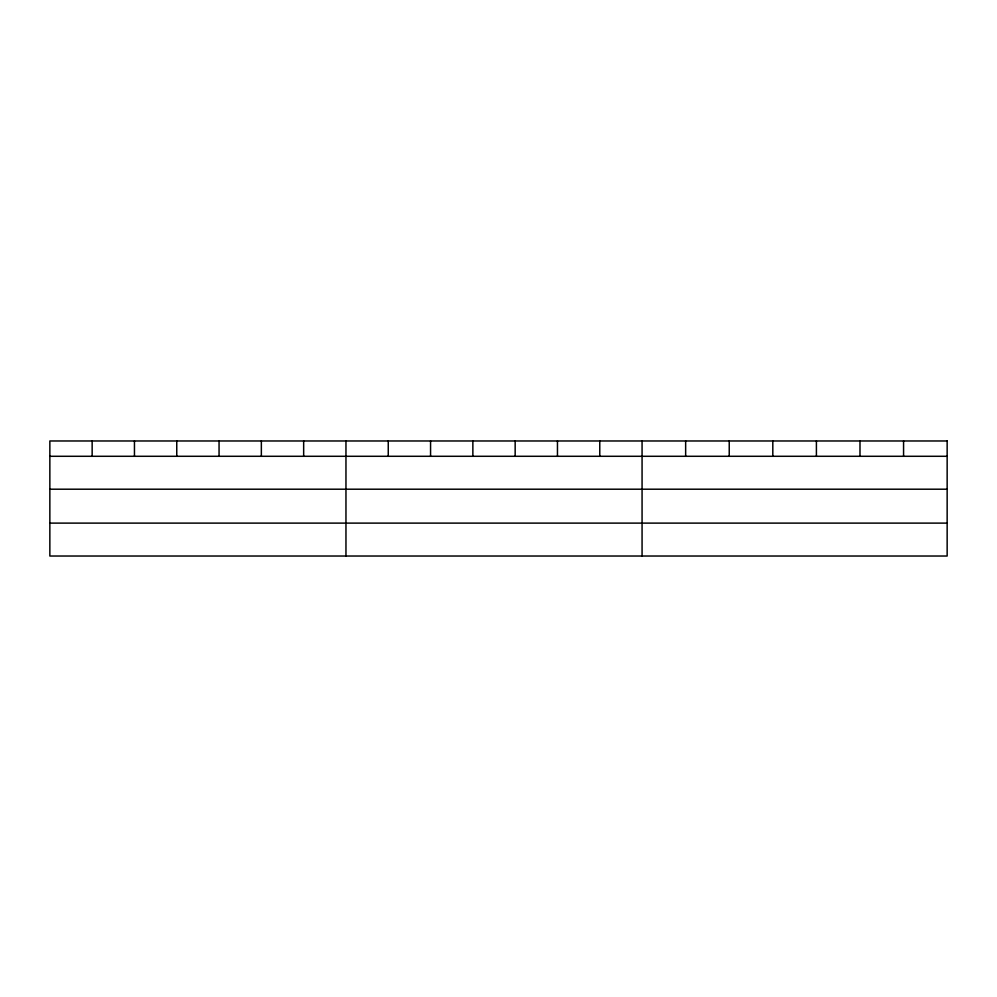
<?xml version="1.0" encoding="UTF-8"?>
<svg xmlns="http://www.w3.org/2000/svg" width="997" height="997" viewBox="0 0 997 997"><rect width="100%" height="100%" fill="white"/><g stroke="black" fill="none" stroke-linecap="round" stroke-linejoin="round"><path stroke-width="1.5" d="M49.85 456.29L947.15 456.29M49.85 489.203L947.15 489.203M49.85 523.113L947.15 523.113M903.569 440.973L903.569 456.29M859.987 440.973L859.987 456.29M816.406 440.973L816.406 456.29M772.812 440.973L772.812 456.29M729.231 440.973L729.231 456.29M685.649 440.973L685.649 456.29M642.068 440.973L642.068 556.027M599.77 440.973L599.77 456.29M557.46 440.973L557.46 456.29M515.162 440.973L515.162 456.29M472.865 440.973L472.865 456.29M430.567 440.973L430.567 456.29M388.257 440.973L388.257 456.29M345.959 440.973L345.959 556.027M303.661 440.973L303.661 456.29M261.351 440.973L261.351 456.29M219.053 440.973L219.053 456.29M176.756 440.973L176.756 456.29M134.458 440.973L134.458 456.29M92.148 440.973L92.148 456.29M947.15 440.973L49.85 440.973L49.85 556.027L947.15 556.027L947.15 440.973"/></g></svg>
